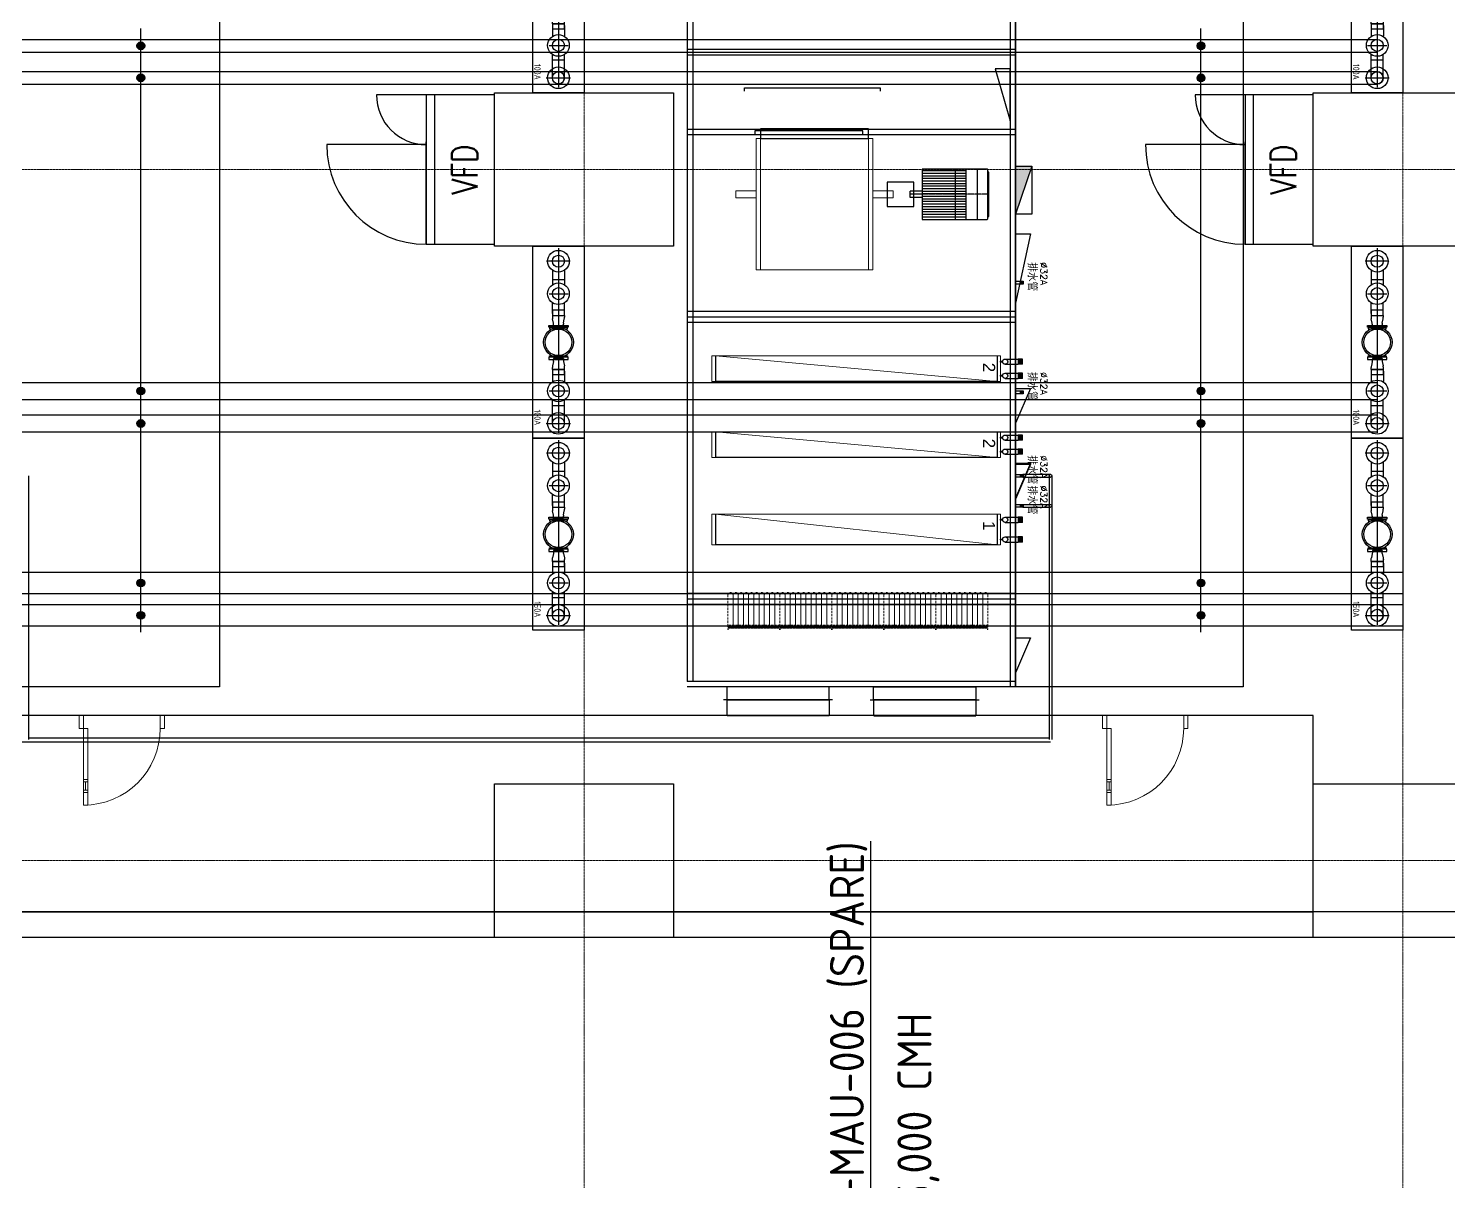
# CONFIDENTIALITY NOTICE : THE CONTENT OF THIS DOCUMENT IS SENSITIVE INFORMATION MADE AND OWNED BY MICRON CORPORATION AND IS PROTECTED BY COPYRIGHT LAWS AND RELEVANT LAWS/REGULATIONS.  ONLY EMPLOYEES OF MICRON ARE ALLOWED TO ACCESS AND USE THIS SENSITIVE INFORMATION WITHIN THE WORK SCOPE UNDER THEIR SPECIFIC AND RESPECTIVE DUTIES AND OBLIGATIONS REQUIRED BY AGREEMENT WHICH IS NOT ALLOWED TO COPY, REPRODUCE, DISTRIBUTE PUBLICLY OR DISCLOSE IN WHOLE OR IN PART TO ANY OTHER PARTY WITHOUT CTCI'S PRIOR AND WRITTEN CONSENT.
# Model space of a CAD drawing. Header units: millimetres. Extents: x -635893 to 717484, y -2208734 to -1504611.
# Drawn here: x 124484 to 141135, y -1642918 to -1629403 of the extents above; entities that cross this region are included whole.
import ezdxf
from ezdxf.enums import TextEntityAlignment as Align

# ---------------------------------------------------------------- set-up
doc = ezdxf.new("R2010")
doc.units = ezdxf.units.MM
for name, pattern in [('CENTER2', [28.575, 19.05, -3.175, 3.175, -3.175]), ('DASHEDX2', [38.1, 25.4, -12.7]), ('IDA - Grid Line', [3500, 2000, -500, 500, -500]), ('XFM1Q40$0$CENTER2', [1.125, 0.75, -0.125, 0.125, -0.125])]:
    doc.linetypes.add(name, pattern=pattern)
for name, color, linetype in [('0-CHR-中溫', 30, 'Continuous'), ('0-CHR-低溫', 4, 'Continuous'), ('0-CHS-中溫', 3, 'Continuous'), ('0-CHS-低溫', 5, 'Continuous'), ('0-Cod-冷凝排水', 150, 'Continuous'), ('0-HWR', 6, 'Continuous'), ('0-HWS', 1, 'Continuous'), ('000_CTCI_CR', 170, 'Continuous'), ('000_CTCI_CSA', 7, 'Continuous'), ('200', 7, 'Continuous'), ('M-CEQPM-MAU', 22, 'Continuous'), ('M-EQPM-TXT', 4, 'Continuous'), ('XFM1P40$0$$0$M-PIPE-TEXT-ARROR', 250, 'Continuous'), ('XFM1Q40$0$M-FOUN-LINE', 2, 'Continuous'), ('XFM1Q40$0$M-PIPE-CHWR13', 94, 'Continuous'), ('XFM1Q40$0$M-PIPE-CHWR13_CL', 93, 'XFM1Q40$0$CENTER2'), ('XFM1Q40$0$M-PIPE-CHWS5', 160, 'Continuous'), ('XFM1Q40$0$M-PIPE-CHWS5_CL', 161, 'XFM1Q40$0$CENTER2'), ('XFM1Q40$0$M-PIPE-VAVE', 2, 'Continuous'), ('XFM1Q40$0$M-PIPE-WWR28', 22, 'Continuous'), ('XFM1Q40$0$M-PIPE-WWS35', 10, 'Continuous')]:
    doc.layers.add(name, color=color, linetype=linetype)
for name, color, linetype, lineweight in [('1co fi', 2, 'Continuous', 13), ('2 fan  m', 6, 'Continuous', 9), ('A-_ANOTGRID_E', 7, 'Continuous', 9), ('A-_DOOR----_E', 7, 'Continuous', 9)]:
    doc.layers.add(name, color=color, linetype=linetype, lineweight=lineweight)
doc.styles.add('188K-SM-03-F10-ELEC-EQ-Y2257103$0$aa-txt', font='simplex.shx', dxfattribs={"width": 0.6})
doc.styles.add('AA-TXT', font='isocp.shx', dxfattribs={"bigfont": 'chineset.shx'})
doc.styles.add('CHINA', font='simplex.shx', dxfattribs={"bigfont": 'chineset.shx'})
doc.styles.add('XFM1Q40$0$aa-txt', font='isocp.shx', dxfattribs={"bigfont": 'chineset.shx'})
doc.dimstyles.new('ISO-25', dxfattribs={"dimtxt": 2.5, "dimasz": 2.5, "dimexe": 1.25, "dimexo": 0.625, "dimtad": 1, "dimtxsty": 'Standard', "dimcen": 2.5, "dimadec": 0, "dimazin": 0, "dimtfac": 1, "dimtmove": 0, "dimatfit": 3, "dimfxl": 1, "dimarcsym": 0})

# ---------------------------------------------------------------- blocks, each defined once
blk = doc.blocks.new('XFM1Q40$0$R5-4')
at = {"color": 30}
for p, q in [((-5.7, 0), (-5.7, -1.6)), ((-5.7, 0), (5.7, 0)), ((-7.1, -12.7), (-7.1, -10.4)), ((7.1, -12.7), (-7.1, -12.7)), ((-5.9, -3.6), (-6.9, -8.5)), ((5.7, 0), (5.7, -1.6)), ((5.9, -3.6), (6.9, -8.5)), ((7.1, -12.7), (7.1, -10.4))]:
    blk.add_line(p, q, dxfattribs=at)
for centre, start, end in [((2.9, -10.4), 168.8131, 180), ((-15.7, -1.6), 348.8131, 0), ((15.7, -1.6), 180, 191.1869), ((-2.9, -10.4), 0, 11.1869)]:
    blk.add_arc(centre, 10, start, end, dxfattribs=at)
blk = doc.blocks.new('MT WATER')
at = {"layer": 'XFM1Q40$0$M-FOUN-LINE', "elevation": 0}
blk.add_lwpolyline([(-108645, -1636457), (-108645, -1634207), (-108045, -1634207), (-108045, -1636457)], close=True, dxfattribs=at)
at = {"layer": 'XFM1Q40$0$M-PIPE-CHWR13', "color": 30}
for p, q in [((-108416, -1634994, 0), (-108416, -1634869, 0)), ((-108274, -1634994, 0), (-108274, -1634869, 0)), ((-108416, -1635669, 0), (-108416, -1635793, 0)), ((-108273, -1635669, 0), (-108273, -1635793, 0))]:
    blk.add_line(p, q, dxfattribs=at)
at = {"layer": 'XFM1Q40$0$M-PIPE-CHWR13', "color": 30, "elevation": 0}
for points in [[(-108416, -1635016), (-108274, -1635016), (-108274, -1634954), (-108416, -1634954)], [(-108273, -1635649), (-108416, -1635649), (-108416, -1635708), (-108273, -1635708)]]:
    blk.add_lwpolyline(points, close=True, dxfattribs=at)
at = {"layer": 'XFM1Q40$0$M-PIPE-CHWR13', "color": 30}
blk.add_circle((-108345, -1634762, 0), 70.7, dxfattribs=at)
at = {"layer": 'XFM1Q40$0$M-PIPE-CHWR13_CL'}
blk.add_line((-108345, -1634636, 0), (-108345, -1636025, 0), dxfattribs=at)
at = {"layer": 'XFM1Q40$0$M-PIPE-CHWR13_CL', "color": 30}
for p, q in [((-108459, -1634762, 0), (-108231, -1634762, 0)), ((-108459, -1635902, 0), (-108231, -1635902, 0))]:
    blk.add_line(p, q, dxfattribs=at)
at = {"layer": 'XFM1Q40$0$M-PIPE-CHWS5', "color": 3}
for p, q in [((-108416, -1634488, 0), (-108416, -1634658, 0)), ((-108274, -1634488, 0), (-108274, -1634658, 0)), ((-108416, -1634594, 0), (-108274, -1634594, 0)), ((-108416, -1636282, 0), (-108416, -1636012, 0)), ((-108416, -1636071, 0), (-108274, -1636071, 0)), ((-108274, -1636282, 0), (-108274, -1636012, 0))]:
    blk.add_line(p, q, dxfattribs=at)
for centre in [(-108345, -1634382, 0), (-108345, -1636282, 0)]:
    blk.add_circle(centre, 70.7, dxfattribs=at)
at = {"layer": 'XFM1Q40$0$M-PIPE-CHWS5_CL', "color": 3}
for p, q in [((-108345, -1634229, 0), (-108345, -1634636, 0)), ((-108206, -1634382, 0), (-108485, -1634382, 0)), ((-108345, -1636028, 0), (-108345, -1636394, 0)), ((-108487, -1636282, 0), (-108204, -1636282, 0))]:
    blk.add_line(p, q, dxfattribs=at)
at = {"layer": 'XFM1Q40$0$M-PIPE-VAVE', "elevation": 0}
for points in [[(-108231, -1635156), (-108459, -1635156), (-108459, -1635133), (-108231, -1635133)], [(-108450, -1635158), (-108450, -1635173), (-108240, -1635173), (-108240, -1635158)], [(-108450, -1635506), (-108450, -1635491), (-108240, -1635491), (-108240, -1635506)], [(-108231, -1635508), (-108459, -1635508), (-108459, -1635532), (-108231, -1635532)]]:
    blk.add_lwpolyline(points, close=True, dxfattribs=at)
at = {"layer": 'XFM1Q40$0$M-PIPE-VAVE'}
for centre, radius in [((-108345, -1634382, 0), 127), ((-108345, -1634762, 0), 127), ((-108345, -1635332, 0), 175), ((-108345, -1635332, 0), 156), ((-108345, -1635902, 0), 127), ((-108345, -1636282, 0), 127)]:
    blk.add_circle(centre, radius, dxfattribs=at)
at = {"layer": 'XFM1Q40$0$M-PIPE-WWR28', "color": 30}
blk.add_line((-108274, -1634762, 0), (-108274, -1634762, 0), dxfattribs=at)
blk.add_circle((-108345, -1635902, 0), 70.7, dxfattribs=at)
at = {"layer": 'XFM1Q40$0$M-PIPE-WWS35'}
blk.add_arc((-108345, -1636282, 0), 70.7, 270, 90, dxfattribs=at)
at = {"layer": 'XFM1Q40$0$M-PIPE-CHWR13', "color": 30, "xscale": 10, "yscale": 10, "zscale": 10, "rotation": 180}
blk.add_blockref('XFM1Q40$0$R5-4', (-108345, -1635143, 0), dxfattribs=at)
at = {"layer": 'XFM1Q40$0$M-PIPE-CHWR13', "xscale": -10, "yscale": 10, "zscale": 10}
blk.add_blockref('XFM1Q40$0$R5-4', (-108344, -1635522, 0), dxfattribs=at)
at = {"layer": 'XFM1Q40$0$M-FOUN-LINE', "style": 'XFM1Q40$0$aa-txt', "width": 0.8}
blk.add_text('150A', height=75, rotation=270, dxfattribs=at).set_placement((-108591, -1636212, 0), align=Align.MIDDLE_CENTER)
blk = doc.blocks.new('LT WATER')
at = {"color": 4}
for p, q in [((-108416, -1632766, 0), (-108274, -1632766, 0)), ((-108416, -1632766, 0), (-108416, -1632788, 0)), ((-108404, -1632857, 0), (-108414, -1632808, 0)), ((-108286, -1632857, 0), (-108276, -1632808, 0)), ((-108274, -1632766, 0), (-108274, -1632788, 0)), ((-108402, -1632893, 0), (-108402, -1632876, 0)), ((-108288, -1632893, 0), (-108402, -1632893, 0)), ((-108288, -1632893, 0), (-108288, -1632876, 0)), ((-108403, -1633308, 0), (-108413, -1633357, 0)), ((-108401, -1633272, 0), (-108401, -1633289, 0)), ((-108287, -1633272, 0), (-108401, -1633272, 0)), ((-108287, -1633272, 0), (-108287, -1633289, 0)), ((-108285, -1633308, 0), (-108275, -1633357, 0)), ((-108415, -1633399, 0), (-108415, -1633377, 0)), ((-108415, -1633399, 0), (-108273, -1633399, 0)), ((-108273, -1633399, 0), (-108273, -1633377, 0))]:
    blk.add_line(p, q, dxfattribs=at)
for centre, start, end in [((-108316, -1632788, 0), 180, 191.1869), ((-108374, -1632788, 0), 348.8131, 0), ((-108502, -1632876, 0), 0, 11.1869), ((-108188, -1632876, 0), 168.8131, 180), ((-108501, -1633289, 0), 348.8131, 0), ((-108187, -1633289, 0), 180, 191.1869), ((-108315, -1633377, 0), 168.8131, 180), ((-108373, -1633377, 0), 0, 11.1869)]:
    blk.add_arc(centre, 100, start, end, dxfattribs=at)
at = {"layer": 'XFM1Q40$0$M-FOUN-LINE', "elevation": 0}
blk.add_lwpolyline([(-108645, -1634207), (-108645, -1631957), (-108045, -1631957), (-108045, -1634207)], close=True, dxfattribs=at)
at = {"layer": 'XFM1Q40$0$M-PIPE-CHWR13', "color": 4}
for p, q in [((-108416, -1632744, 0), (-108416, -1632619, 0)), ((-108274, -1632744, 0), (-108274, -1632619, 0)), ((-108416, -1633419, 0), (-108416, -1633543, 0)), ((-108273, -1633419, 0), (-108273, -1633543, 0))]:
    blk.add_line(p, q, dxfattribs=at)
at = {"layer": 'XFM1Q40$0$M-PIPE-CHWR13', "color": 4, "elevation": 0}
for points in [[(-108416, -1632766), (-108274, -1632766), (-108274, -1632704), (-108416, -1632704)], [(-108273, -1633399), (-108416, -1633399), (-108416, -1633458), (-108273, -1633458)]]:
    blk.add_lwpolyline(points, close=True, dxfattribs=at)
at = {"layer": 'XFM1Q40$0$M-PIPE-CHWR13', "color": 4}
blk.add_circle((-108345, -1632512, 0), 70.7, dxfattribs=at)
at = {"layer": 'XFM1Q40$0$M-PIPE-CHWR13_CL', "color": 4}
for p, q in [((-108345, -1632386, 0), (-108345, -1633775, 0)), ((-108459, -1632512, 0), (-108231, -1632512, 0)), ((-108459, -1633652, 0), (-108231, -1633652, 0))]:
    blk.add_line(p, q, dxfattribs=at)
at = {"layer": 'XFM1Q40$0$M-PIPE-CHWS5'}
for p, q in [((-108416, -1632238, 0), (-108416, -1632408, 0)), ((-108274, -1632238, 0), (-108274, -1632408, 0)), ((-108416, -1632344, 0), (-108274, -1632344, 0)), ((-108416, -1634032, 0), (-108416, -1633762, 0)), ((-108416, -1633821, 0), (-108274, -1633821, 0)), ((-108274, -1634032, 0), (-108274, -1633762, 0))]:
    blk.add_line(p, q, dxfattribs=at)
for centre in [(-108345, -1632132, 0), (-108345, -1634032, 0)]:
    blk.add_circle(centre, 70.7, dxfattribs=at)
at = {"layer": 'XFM1Q40$0$M-PIPE-CHWS5_CL'}
for p, q in [((-108345, -1631979, 0), (-108345, -1632386, 0)), ((-108206, -1632132, 0), (-108485, -1632132, 0)), ((-108345, -1633778, 0), (-108345, -1634144, 0)), ((-108487, -1634032, 0), (-108204, -1634032, 0))]:
    blk.add_line(p, q, dxfattribs=at)
at = {"layer": 'XFM1Q40$0$M-PIPE-VAVE', "elevation": 0}
for points in [[(-108231, -1632906), (-108459, -1632906), (-108459, -1632883), (-108231, -1632883)], [(-108450, -1632908), (-108450, -1632923), (-108240, -1632923), (-108240, -1632908)], [(-108231, -1633258), (-108459, -1633258), (-108459, -1633282), (-108231, -1633282)], [(-108450, -1633256), (-108450, -1633241), (-108240, -1633241), (-108240, -1633256)]]:
    blk.add_lwpolyline(points, close=True, dxfattribs=at)
at = {"layer": 'XFM1Q40$0$M-PIPE-VAVE'}
for centre, radius in [((-108345, -1632132, 0), 127), ((-108345, -1632512, 0), 127), ((-108345, -1633082, 0), 175), ((-108345, -1633082, 0), 156), ((-108345, -1633652, 0), 127), ((-108345, -1634032, 0), 127)]:
    blk.add_circle(centre, radius, dxfattribs=at)
at = {"layer": 'XFM1Q40$0$M-PIPE-WWR28'}
blk.add_line((-108274, -1632512, 0), (-108274, -1632512, 0), dxfattribs=at)
at = {"layer": 'XFM1Q40$0$M-PIPE-WWR28', "color": 4}
blk.add_circle((-108345, -1633652, 0), 70.7, dxfattribs=at)
at = {"layer": 'XFM1Q40$0$M-FOUN-LINE', "style": 'XFM1Q40$0$aa-txt', "width": 0.8}
blk.add_text('100A', height=75, rotation=270, dxfattribs=at).set_placement((-108591, -1633962, 0), align=Align.MIDDLE_CENTER)
blk = doc.blocks.new('HT WATER')
at = {"color": 6}
for p, q in [((-108416, -1628716, 0), (-108274, -1628716, 0)), ((-108416, -1628716, 0), (-108416, -1628738, 0)), ((-108404, -1628807, 0), (-108414, -1628758, 0)), ((-108402, -1628843, 0), (-108402, -1628826, 0)), ((-108288, -1628843, 0), (-108402, -1628843, 0)), ((-108288, -1628843, 0), (-108288, -1628826, 0)), ((-108286, -1628807, 0), (-108276, -1628758, 0)), ((-108274, -1628716, 0), (-108274, -1628738, 0)), ((-108415, -1629349, 0), (-108415, -1629327, 0)), ((-108403, -1629258, 0), (-108413, -1629307, 0)), ((-108401, -1629222, 0), (-108401, -1629239, 0)), ((-108287, -1629222, 0), (-108401, -1629222, 0)), ((-108287, -1629222, 0), (-108287, -1629239, 0)), ((-108285, -1629258, 0), (-108275, -1629307, 0)), ((-108273, -1629349, 0), (-108273, -1629327, 0)), ((-108415, -1629349, 0), (-108273, -1629349, 0))]:
    blk.add_line(p, q, dxfattribs=at)
for centre, start, end in [((-108316, -1628738, 0), 180, 191.1869), ((-108502, -1628826, 0), 0, 11.1869), ((-108188, -1628826, 0), 168.8131, 180), ((-108374, -1628738, 0), 348.8131, 0), ((-108315, -1629327, 0), 168.8131, 180), ((-108501, -1629239, 0), 348.8131, 0), ((-108187, -1629239, 0), 180, 191.1869), ((-108373, -1629327, 0), 0, 11.1869)]:
    blk.add_arc(centre, 100, start, end, dxfattribs=at)
at = {"layer": 'XFM1Q40$0$M-FOUN-LINE', "elevation": 0}
blk.add_lwpolyline([(-108645, -1630157), (-108645, -1627907), (-108045, -1627907), (-108045, -1630157)], close=True, dxfattribs=at)
at = {"layer": 'XFM1Q40$0$M-PIPE-CHWR13', "color": 6}
for p, q in [((-108416, -1628694, 0), (-108416, -1628569, 0)), ((-108274, -1628694, 0), (-108274, -1628569, 0)), ((-108416, -1629369, 0), (-108416, -1629493, 0)), ((-108273, -1629369, 0), (-108273, -1629493, 0))]:
    blk.add_line(p, q, dxfattribs=at)
at = {"layer": 'XFM1Q40$0$M-PIPE-CHWR13', "color": 6, "elevation": 0}
for points in [[(-108416, -1628716), (-108274, -1628716), (-108274, -1628654), (-108416, -1628654)], [(-108273, -1629349), (-108416, -1629349), (-108416, -1629408), (-108273, -1629408)]]:
    blk.add_lwpolyline(points, close=True, dxfattribs=at)
at = {"layer": 'XFM1Q40$0$M-PIPE-CHWR13', "color": 6}
blk.add_circle((-108345, -1628462, 0), 70.7, dxfattribs=at)
at = {"layer": 'XFM1Q40$0$M-PIPE-CHWR13_CL', "color": 6}
for p, q in [((-108345, -1628336, 0), (-108345, -1629725, 0)), ((-108459, -1628462, 0), (-108231, -1628462, 0)), ((-108459, -1629602, 0), (-108231, -1629602, 0))]:
    blk.add_line(p, q, dxfattribs=at)
at = {"layer": 'XFM1Q40$0$M-PIPE-CHWS5', "color": 1}
for p, q in [((-108416, -1628188, 0), (-108416, -1628358, 0)), ((-108416, -1628294, 0), (-108274, -1628294, 0)), ((-108274, -1628188, 0), (-108274, -1628358, 0)), ((-108416, -1629982, 0), (-108416, -1629712, 0)), ((-108416, -1629771, 0), (-108274, -1629771, 0)), ((-108274, -1629982, 0), (-108274, -1629712, 0))]:
    blk.add_line(p, q, dxfattribs=at)
for centre in [(-108345, -1628082, 0), (-108345, -1629982, 0)]:
    blk.add_circle(centre, 70.7, dxfattribs=at)
at = {"layer": 'XFM1Q40$0$M-PIPE-CHWS5_CL', "color": 1}
for p, q in [((-108345, -1627929, 0), (-108345, -1628336, 0)), ((-108206, -1628082, 0), (-108485, -1628082, 0)), ((-108345, -1629728, 0), (-108345, -1630094, 0)), ((-108487, -1629982, 0), (-108204, -1629982, 0))]:
    blk.add_line(p, q, dxfattribs=at)
at = {"layer": 'XFM1Q40$0$M-PIPE-VAVE', "elevation": 0}
for points in [[(-108231, -1628856), (-108459, -1628856), (-108459, -1628833), (-108231, -1628833)], [(-108450, -1628858), (-108450, -1628873), (-108240, -1628873), (-108240, -1628858)], [(-108231, -1629208), (-108459, -1629208), (-108459, -1629232), (-108231, -1629232)], [(-108450, -1629206), (-108450, -1629191), (-108240, -1629191), (-108240, -1629206)]]:
    blk.add_lwpolyline(points, close=True, dxfattribs=at)
at = {"layer": 'XFM1Q40$0$M-PIPE-VAVE', "color": 2}
for centre in [(-108345, -1628082, 0), (-108345, -1629982, 0)]:
    blk.add_circle(centre, 127, dxfattribs=at)
at = {"layer": 'XFM1Q40$0$M-PIPE-VAVE'}
for centre, radius in [((-108345, -1628462, 0), 127), ((-108345, -1629032, 0), 175), ((-108345, -1629032, 0), 156), ((-108345, -1629602, 0), 127)]:
    blk.add_circle(centre, radius, dxfattribs=at)
at = {"layer": 'XFM1Q40$0$M-PIPE-WWR28'}
blk.add_line((-108274, -1628462, 0), (-108274, -1628462, 0), dxfattribs=at)
at = {"layer": 'XFM1Q40$0$M-PIPE-WWR28', "color": 6}
blk.add_circle((-108345, -1629602, 0), 70.7, dxfattribs=at)
at = {"layer": 'XFM1Q40$0$M-PIPE-WWS35', "color": 1}
blk.add_arc((-108345, -1629982, 0), 70.7, 270, 90, dxfattribs=at)
at = {"layer": 'XFM1Q40$0$M-FOUN-LINE', "style": 'XFM1Q40$0$aa-txt', "width": 0.8}
blk.add_text('100A', height=75, rotation=270, dxfattribs=at).set_placement((-108591, -1629912, 0), align=Align.MIDDLE_CENTER)
blk = doc.blocks.new('65000CMH MAU')
at = {"layer": '000_CTCI_CR', "color": 252, "elevation": 0}
blk.add_lwpolyline([(-114985.081, -1623090.957), (-112318.071, -1623090.957), (-112318.071, -1636503.88), (-114985.081, -1636503.88)], close=True, dxfattribs=at)
blk = doc.blocks.new('12.132131')
at = {"layer": '1co fi', "linetype": 'DASHEDX2'}
h = blk.add_hatch(dxfattribs=at)
h.set_pattern_fill('ANSI37', color=252, scale=100, style=0)
h.set_pattern_definition([(45, (4112.396, -56.011), (-8.838835, 8.838835), []), (135, (4112.396, -56.011), (-8.838835, -8.838835), [])])
h.paths.add_polyline_path([(4539, 2049), (4564, 2049), (4564, 2644), (4539, 2644)])
at = {"layer": '1co fi', "color": 252, "linetype": 'DASHEDX2'}
for p, q in [((4527, 2651), (4577, 2651)), ((4527, 2041), (4527, 2651)), ((4577, 2644), (4577, 2651)), ((4527, 2049), (4527, 2041)), ((4527, 2041), (4577, 2041)), ((4577, 2049), (4577, 2041))]:
    blk.add_line(p, q, dxfattribs=at)
blk.add_lwpolyline([(4564, 2049), (4564, 2644), (4539, 2644), (4539, 2049)], close=True, dxfattribs=at)
blk = doc.blocks.new('pre')
at = {"layer": '1co fi', "color": 252}
blk.add_blockref('12.132131', (-4577, -2041), dxfattribs=at)
blk = doc.blocks.new('A$C6C8E4D39')
at = {"layer": '1co fi', "color": 252, "linetype": 'DASHEDX2'}
for p, q in [((24, 610), (381, 610)), ((24, 610), (381, 610)), ((24, 549), (381, 549)), ((381, 549), (27, 549)), ((24, 488), (381, 488)), ((24, 427), (381, 427)), ((24, 366), (381, 366)), ((381, 488), (27, 488)), ((381, 427), (27, 427)), ((381, 366), (27, 366)), ((24, 305), (381, 305)), ((24, 244), (381, 244)), ((24, 183), (381, 183)), ((381, 305), (27, 305)), ((381, 244), (27, 244)), ((381, 183), (27, 183)), ((24, 122), (381, 122)), ((24, 61), (381, 61)), ((381, 122), (27, 122)), ((381, 61), (27, 61)), ((24, 0), (381, 0)), ((24, 0), (381, 0))]:
    blk.add_line(p, q, dxfattribs=at)
for centre in [(31, 579), (31, 518), (31, 457), (31, 396), (31, 335), (31, 274), (31, 213), (31, 152), (31, 91), (31, 30)]:
    blk.add_arc(centre, 31.1, 97.7308, 256.5059, dxfattribs=at)
blk = doc.blocks.new('*D1077')
at = {"layer": 'Defpoints', "color": 0, "transparency": 16777216}
for p in [(132539, -1635097), (135841, -1635097), (132539, -1635457)]:
    blk.add_point(p, dxfattribs=at)
at = {"layer": 'M-CEQPM-MAU', "color": 0, "lineweight": -2, "transparency": 16777216}
for p, q in [((132539, -1635098), (132539, -1635458)), ((135841, -1635098), (135841, -1635458)), ((135838, -1635457), (132541, -1635457))]:
    blk.add_line(p, q, dxfattribs=at)
at = {"layer": 'M-CEQPM-MAU', "color": 0, "transparency": 16777216}
for points in [[(132541, -1635457), (132541, -1635458), (132539, -1635457)], [(135838, -1635457), (135838, -1635458), (135841, -1635457)]]:
    blk.add_solid(points, dxfattribs=at)
at = {"layer": 'M-CEQPM-MAU', "color": 0, "transparency": 16777216, "insert": (133039, -1635456), "char_height": 2.5, "attachment_point": 5}
blk.add_mtext('{\\H0.6x;3302,32}', dxfattribs=at)
blk = doc.blocks.new('*D1078')
at = {"layer": 'Defpoints', "color": 0, "transparency": 16777216}
for p in [(132539, -1634132), (135841, -1634132), (132539, -1634432)]:
    blk.add_point(p, dxfattribs=at)
at = {"layer": 'M-CEQPM-MAU', "color": 0, "lineweight": -2, "transparency": 16777216}
for p, q in [((132539, -1634132), (132539, -1634433)), ((135841, -1634132), (135841, -1634433)), ((135838, -1634432), (132541, -1634432))]:
    blk.add_line(p, q, dxfattribs=at)
at = {"layer": 'M-CEQPM-MAU', "color": 0, "transparency": 16777216}
for points in [[(132541, -1634431), (132541, -1634432), (132539, -1634432)], [(135838, -1634431), (135838, -1634432), (135841, -1634432)]]:
    blk.add_solid(points, dxfattribs=at)
at = {"layer": 'M-CEQPM-MAU', "color": 0, "transparency": 16777216, "insert": (133039, -1634430), "char_height": 2.5, "attachment_point": 5}
blk.add_mtext('{\\H0.6x;3302,32}', dxfattribs=at)
blk = doc.blocks.new('*D1079')
at = {"layer": 'Defpoints', "color": 0, "transparency": 16777216}
for p in [(132539, -1633242), (135841, -1633242), (132539, -1633542)]:
    blk.add_point(p, dxfattribs=at)
at = {"layer": 'M-CEQPM-MAU', "color": 0, "lineweight": -2, "transparency": 16777216}
for p, q in [((132539, -1633242), (132539, -1633543)), ((135841, -1633242), (135841, -1633543)), ((135838, -1633542), (132541, -1633542))]:
    blk.add_line(p, q, dxfattribs=at)
at = {"layer": 'M-CEQPM-MAU', "color": 0, "transparency": 16777216}
for points in [[(132541, -1633541), (132541, -1633542), (132539, -1633542)], [(135838, -1633541), (135838, -1633542), (135841, -1633542)]]:
    blk.add_solid(points, dxfattribs=at)
at = {"layer": 'M-CEQPM-MAU', "color": 0, "transparency": 16777216, "insert": (133039, -1633540), "char_height": 2.5, "attachment_point": 5}
blk.add_mtext('{\\H0.6x;3302,32}', dxfattribs=at)
blk = doc.blocks.new('*D1080')
at = {"layer": 'Defpoints', "color": 0, "transparency": 16777216}
for p in [(134393, -1637272), (135593, -1637272), (135593, -1637458)]:
    blk.add_point(p, dxfattribs=at)
at = {"layer": 'M-CEQPM-MAU', "color": 0, "lineweight": -2, "transparency": 16777216}
for p, q in [((134393, -1637272), (134393, -1637459)), ((135593, -1637272), (135593, -1637459)), ((134396, -1637458), (135591, -1637458))]:
    blk.add_line(p, q, dxfattribs=at)
at = {"layer": 'M-CEQPM-MAU', "color": 0, "transparency": 16777216}
for points in [[(134396, -1637457), (134396, -1637458), (134393, -1637458)], [(135591, -1637457), (135591, -1637458), (135593, -1637458)]]:
    blk.add_solid(points, dxfattribs=at)
at = {"layer": 'M-CEQPM-MAU', "color": 0, "transparency": 16777216, "insert": (134993, -1637456), "char_height": 2.5, "attachment_point": 5}
blk.add_mtext('1200', dxfattribs=at)
blk = doc.blocks.new('*D1081')
at = {"layer": 'Defpoints', "color": 0, "transparency": 16777216}
for p in [(132673, -1637272), (133873, -1637272), (132673, -1637458)]:
    blk.add_point(p, dxfattribs=at)
at = {"layer": 'M-CEQPM-MAU', "color": 0, "lineweight": -2, "transparency": 16777216}
for p, q in [((132673, -1637272), (132673, -1637459)), ((133873, -1637272), (133873, -1637459)), ((133871, -1637458), (132676, -1637458))]:
    blk.add_line(p, q, dxfattribs=at)
at = {"layer": 'M-CEQPM-MAU', "color": 0, "transparency": 16777216}
for points in [[(132676, -1637457), (132676, -1637458), (132673, -1637458)], [(133871, -1637457), (133871, -1637458), (133873, -1637458)]]:
    blk.add_solid(points, dxfattribs=at)
at = {"layer": 'M-CEQPM-MAU', "color": 0, "transparency": 16777216, "insert": (133273, -1637456), "char_height": 2.5, "attachment_point": 5}
blk.add_mtext('1200', dxfattribs=at)
blk = doc.blocks.new('A$C4E021A34')
at = {"layer": '2 fan  m', "color": 252}
for points in [[(616, 1606), (696, 1606), (696, 1846), (616, 1846)], [(0, 240), (1540, 240), (1540, 1606), (0, 1606)], [(0, 290), (1540, 290), (1540, 1556), (0, 1556)], [(616, 240), (696, 240), (696, 0), (616, 0)]]:
    blk.add_lwpolyline(points, close=True, dxfattribs=at)
blk = doc.blocks.new('A$C05B6578A')
for p, q in [((0, 35), (32, 35)), ((0, 23), (32, 23)), ((0, 12), (32, 12))]:
    blk.add_line(p, q)
blk.add_lwpolyline([(0, 0), (32, 0), (32, 88), (0, 88)], close=True)
blk = doc.blocks.new('A$C72C32AF2')
at = {"layer": '200', "rotation": 270}
blk.add_blockref('A$C05B6578A', (0, 32), dxfattribs=at)
blk = doc.blocks.new('A$C70347584')
at = {"ltscale": 3, "rotation": 90}
blk.add_blockref('A$C72C32AF2', (32, 0), dxfattribs=at)
blk = doc.blocks.new('A$Cc39dc929')
at = {"layer": 'XFM1P40$0$$0$M-PIPE-TEXT-ARROR', "true_color": 0xffffff}
h = blk.add_hatch(color=7, dxfattribs=at)
h.dxf.hatch_style = 1
edge = h.paths.add_edge_path()
edge.add_arc((0, -204), 45.6, 90, 450)
h = blk.add_hatch(color=7, dxfattribs=at)
h.dxf.hatch_style = 1
edge = h.paths.add_edge_path()
edge.add_arc((0, -580), 45.6, 90, 450)
h = blk.add_hatch(color=7, dxfattribs=at)
h.dxf.hatch_style = 1
edge = h.paths.add_edge_path()
edge.add_arc((0, -4250), 45.6, 90, 450)
h = blk.add_hatch(color=7, dxfattribs=at)
h.dxf.hatch_style = 1
edge = h.paths.add_edge_path()
edge.add_arc((0, -4630), 45.6, 90, 450)
h = blk.add_hatch(color=7, dxfattribs=at)
h.dxf.hatch_style = 1
edge = h.paths.add_edge_path()
edge.add_arc((0, -6499), 45.6, 90, 450)
h = blk.add_hatch(color=7, dxfattribs=at)
h.dxf.hatch_style = 1
edge = h.paths.add_edge_path()
edge.add_arc((0, -6879), 45.6, 90, 450)
at = {"layer": 'XFM1P40$0$$0$M-PIPE-TEXT-ARROR', "color": 7}
blk.add_lwpolyline([(0, -7077), (0, 0)], dxfattribs=at)
for centre in [(0, -204, 0), (0, -580, 0), (0, -4250, 0), (0, -4630, 0), (0, -6499, 0), (0, -6879, 0)]:
    blk.add_circle(centre, 45.6, dxfattribs=at)
blk = doc.blocks.new('IDA - F - Single - Swing - VP - 1000L X 2200H - DOOR TYPE - FIRE RATING-9849342-PH1 LEVEL B1 CARPARK')
at = {"layer": 'A-_DOOR----_E', "color": 252}
for p, q in [((450, 975), (400, 975)), ((400, 975), (400, 75)), ((450, 75), (450, 975)), ((400, 825), (450, 825)), ((400, 800), (450, 800)), ((400, 700), (450, 700)), ((400, 675), (450, 675)), ((425, 800), (425, 700)), ((-450, 75), (-500, 75)), ((-500, 75), (-500, -75)), ((-450, -75), (-450, 75)), ((400, 75), (450, 75)), ((500, 75), (450, 75)), ((450, 75), (450, -75)), ((500, -75), (500, 75)), ((-500, -75), (-450, -75)), ((450, -75), (500, -75))]:
    blk.add_line(p, q, dxfattribs=at)
blk.add_arc((450, 75), 900, 90, 180, dxfattribs=at)
blk.add_arc((450, 75), 900, 90, 180, dxfattribs=at)

msp = doc.modelspace()

# ---------------------------------------------------------------- hatches: boundary and pattern name
at = {"layer": 'M-CEQPM-MAU'}
msp.add_hatch(color=3, dxfattribs=at).paths.add_polyline_path([(136249.83, -1631017.234), (136058.044, -1631578.36), (136058.044, -1631017.234)])

# ---------------------------------------------------------------- linework, layer by layer
at = {"color": 252, "elevation": 0}
for points in [[(129948.064, -1630157.014), (132048.064, -1630157.014), (132048.064, -1631957.014), (129948.064, -1631957.014)], [(139548.064, -1630157.014), (141648.064, -1630157.014), (141648.064, -1631957.014), (139548.064, -1631957.014)], [(129948.064, -1638257.014), (132048.064, -1638257.014), (132048.064, -1640057.014), (129948.064, -1640057.014)], [(139548.064, -1638257.014), (141648.064, -1638257.014), (141648.064, -1640057.014), (139548.064, -1640057.014)]]:
    msp.add_lwpolyline(points, close=True, dxfattribs=at)
at = {"layer": '0-CHR-中溫', "ltscale": 1000}
for p, q in [((104967.766, -1635775.999, 0), (140598.064, -1635775.999, 0)), ((104967.766, -1636025.999, 0), (140598.064, -1636025.999, 0))]:
    msp.add_line(p, q, dxfattribs=at)
at = {"layer": '0-CHR-低溫', "elevation": 0}
for points in [[(104967.766, -1633552.469), (140298.064, -1633552.469)], [(104967.766, -1633752.469), (140298.064, -1633752.469)]]:
    msp.add_lwpolyline(points, dxfattribs=at)
at = {"layer": '0-CHS-中溫', "ltscale": 1000}
for p, q in [((104967.766, -1636156.544, 0), (140607.139, -1636156.544, 0)), ((104967.766, -1636406.544, 0), (140607.139, -1636406.544, 0))]:
    msp.add_line(p, q, dxfattribs=at)
at = {"layer": '0-CHS-低溫', "elevation": 0}
for points in [[(104967.766, -1633932.469), (140298.064, -1633932.469)], [(104967.766, -1634132.469), (140298.064, -1634132.469)]]:
    msp.add_lwpolyline(points, dxfattribs=at)
at = {"layer": '0-Cod-冷凝排水', "elevation": 0}
for points in [[(124483.603, -1634645.245), (124483.603, -1637735.81)], [(136144.786, -1634629.12), (136467.478, -1634629.12)], [(136144.786, -1634661.371), (136467.478, -1634661.371)], [(136451.352, -1634645.245), (136451.352, -1637735.81)], [(136483.603, -1634645.245), (136483.603, -1637735.81)], [(136144.786, -1634983.498), (136467.478, -1634983.498)], [(136144.786, -1635015.749), (136467.478, -1635015.749)], [(136467.478, -1637769.685), (105788.716, -1637769.685)], [(136451.352, -1637719.685), (124483.603, -1637719.685)]]:
    msp.add_lwpolyline(points, dxfattribs=at)
at = {"layer": '0-Cod-冷凝排水'}
for centre in [(136467.478, -1634645.245, 0), (136467.478, -1634999.624, 0)]:
    msp.add_circle(centre, 16.125, dxfattribs=at)
at = {"layer": '0-HWR', "ltscale": 1000}
for p, q in [((104967.766, -1629531.616, 0), (140298.064, -1629531.616, 0)), ((104967.766, -1629681.616, 0), (140298.064, -1629681.616, 0))]:
    msp.add_line(p, q, dxfattribs=at)
at = {"layer": '0-HWS', "ltscale": 1000}
for p, q in [((104967.766, -1629907.469, 0), (140298.064, -1629907.469, 0)), ((104967.766, -1630057.469, 0), (140298.064, -1630057.469, 0))]:
    msp.add_line(p, q, dxfattribs=at)
at = {"layer": '000_CTCI_CR'}
for p, q in [((129148.064, -1630182.014, 0), (128564.731, -1630182.014, 0)), ((129148.064, -1630182.014, 0), (129148.064, -1630732.014, 0)), ((129248.064, -1631932.014, 0), (129248.064, -1630182.014, 0)), ((138748.064, -1630182.014, 0), (138164.731, -1630182.014, 0)), ((138748.064, -1630182.014, 0), (138748.064, -1630732.014, 0)), ((138848.064, -1631932.014, 0), (138848.064, -1630182.014, 0)), ((129148.064, -1630765.347, 0), (127981.398, -1630765.347, 0)), ((129148.064, -1630732.014, 0), (129148.064, -1631832.014, 0)), ((129148.064, -1631932.014, 0), (129148.064, -1630732.014, 0)), ((138748.064, -1630765.347, 0), (137581.398, -1630765.347, 0)), ((138748.064, -1630732.014, 0), (138748.064, -1631832.014, 0)), ((138748.064, -1631932.014, 0), (138748.064, -1630732.014, 0))]:
    msp.add_line(p, q, dxfattribs=at)
at = {"layer": '000_CTCI_CR', "color": 252, "elevation": 0}
for points in [[(136058.044, -1623708.716), (138725.054, -1623708.716), (138725.054, -1637121.639), (136058.044, -1637121.639)], [(139548.064, -1637456.918), (108048.064, -1637457.466), (108048.064, -1639757.657), (139548.064, -1639757.109)]]:
    msp.add_lwpolyline(points, close=True, dxfattribs=at)
at = {"layer": '000_CTCI_CR', "elevation": 0}
for points in [[(129148.064, -1631932.014), (129948.064, -1631932.014), (129948.064, -1630182.014), (129148.064, -1630182.014)], [(138748.064, -1631932.014), (139548.064, -1631932.014), (139548.064, -1630182.014), (138748.064, -1630182.014)]]:
    msp.add_lwpolyline(points, close=True, dxfattribs=at)
at = {"layer": '000_CTCI_CR'}
for centre, radius in [((129148.064, -1630182.014, 0), 583.333), ((138748.064, -1630182.014, 0), 583.333), ((129148.064, -1630765.347, 0), 1166.667), ((138748.064, -1630765.347, 0), 1166.667)]:
    msp.add_arc(centre, radius, 180, 270, dxfattribs=at)
at = {"layer": '000_CTCI_CSA', "color": 252, "elevation": 0}
for points in [[(64298.27, -1589068.253), (62148.199, -1589067.802), (62148.064, -1546157.405), (132047.618, -1546157.798), (132047.617, -1561947.72), (139248.066, -1561947.722), (139248.063, -1570157.798), (141648.064, -1570157.798), (141648.064, -1606157.798), (151248.067, -1606157.798), (151248.064, -1625257.592), (156008.065, -1625257.591), (156008.063, -1640057.013), (81947.618, -1640057.014), (81948.064, -1606157.014)], [(64298.27, -1588767.797), (62448.198, -1588767.802), (62448.065, -1546457.407), (131747.618, -1546457.796), (131747.617, -1562247.72), (138948.066, -1562247.722), (138948.063, -1570457.798), (141348.064, -1570457.798), (141348.064, -1606457.798), (150948.067, -1606457.798), (150948.064, -1625557.592), (155708.065, -1625557.591), (155708.063, -1639757.013), (82247.618, -1639757.014), (82247.619, -1606157.014)]]:
    msp.add_lwpolyline(points, dxfattribs=at)
at = {"layer": 'A-_ANOTGRID_E', "color": 252, "linetype": 'IDA - Grid Line', "ltscale": 0.005}
for p, q in [((130998.064, -1526391.214, 0), (130998.064, -1656232.42, 0)), ((140598.064, -1526391.214, 0), (140598.064, -1656232.42, 0)), ((172082.797, -1631057.014, 0), (37617.812, -1631057.014, 0)), ((172082.797, -1639157.014, 0), (37617.812, -1639157.014, 0))]:
    msp.add_line(p, q, dxfattribs=at)
at = {"layer": 'M-CEQPM-MAU', "color": 3}
for p, q in [((132208.044, -1623708.716, 0), (132208.044, -1637056.639, 0)), ((132273.044, -1623773.716, 0), (132273.044, -1637056.639, 0)), ((135993.044, -1623708.716, 0), (135993.044, -1637121.639, 0)), ((136058.044, -1623708.716, 0), (136058.044, -1637121.639, 0)), ((136058.044, -1629651.318, 0), (132208.044, -1629651.318, 0)), ((136058.044, -1629651.318, 0), (132208.044, -1629651.318, 0)), ((135993.044, -1629716.318, 0), (132208.044, -1629716.318, 0)), ((136058.044, -1629716.318, 0), (132208.044, -1629716.318, 0)), ((136058.044, -1629716.318, 0), (132208.044, -1629716.318, 0)), ((136058.044, -1630586.514, 0), (132208.044, -1630586.514, 0)), ((135993.044, -1630651.514, 0), (132208.044, -1630651.514, 0)), ((136058.044, -1630651.514, 0), (132208.044, -1630651.514, 0)), ((135723.044, -1631051.514, 0), (134963.044, -1631051.514, 0)), ((134963.044, -1631051.514, 0), (134963.044, -1631643.514, 0)), ((135479.044, -1631073.514, 0), (134963.044, -1631073.514, 0)), ((135479.044, -1631103.514, 0), (134963.044, -1631103.514, 0)), ((135479.044, -1631133.514, 0), (134963.044, -1631133.514, 0)), ((135479.044, -1631163.514, 0), (134963.044, -1631163.514, 0)), ((135479.044, -1631643.514, 0), (135479.044, -1631051.514, 0)), ((135611.044, -1631643.514, 0), (135611.044, -1631051.514, 0)), ((135733.044, -1631633.514, 0), (135733.044, -1631061.514, 0)), ((135743.044, -1631087.914, 0), (135733.044, -1631087.914, 0)), ((135743.044, -1631607.113, 0), (135743.044, -1631087.914, 0)), ((134963.044, -1631309.514, 0), (134823.044, -1631309.514, 0)), ((134823.044, -1631385.514, 0), (134823.044, -1631309.514, 0)), ((135479.044, -1631193.514, 0), (134963.044, -1631193.514, 0)), ((135479.044, -1631223.514, 0), (134963.044, -1631223.514, 0)), ((135479.044, -1631253.514, 0), (134963.044, -1631253.514, 0)), ((135479.044, -1631283.514, 0), (134963.044, -1631283.514, 0)), ((135479.044, -1631313.514, 0), (134963.044, -1631313.514, 0)), ((135479.044, -1631343.514, 0), (134963.044, -1631343.514, 0)), ((134963.044, -1631385.514, 0), (134823.044, -1631385.514, 0)), ((135479.044, -1631373.514, 0), (134963.044, -1631373.514, 0)), ((135479.044, -1631403.514, 0), (134963.044, -1631403.514, 0)), ((135479.044, -1631433.514, 0), (134963.044, -1631433.514, 0)), ((135479.044, -1631463.514, 0), (134963.044, -1631463.514, 0)), ((135479.044, -1631493.514, 0), (134963.044, -1631493.514, 0)), ((135479.044, -1631523.514, 0), (134963.044, -1631523.514, 0)), ((135479.044, -1631553.514, 0), (134963.044, -1631553.514, 0)), ((135479.044, -1631583.514, 0), (134963.044, -1631583.514, 0)), ((135479.044, -1631613.514, 0), (134963.044, -1631613.514, 0)), ((134963.044, -1631643.514, 0), (135723.044, -1631643.514, 0)), ((135733.044, -1631607.113, 0), (135743.044, -1631607.113, 0)), ((136058.044, -1632721.514, 0), (132208.044, -1632721.514, 0)), ((136058.044, -1632786.514, 0), (132208.044, -1632786.514, 0)), ((136058.044, -1632851.514, 0), (132208.044, -1632851.514, 0)), ((135935.531, -1633278.603, 0), (136087.112, -1633278.603, 0)), ((135935.531, -1633339.424, 0), (136087.112, -1633339.424, 0)), ((136140.942, -1633278.603, 0), (136087.112, -1633278.603, 0)), ((136140.942, -1633339.424, 0), (136087.112, -1633339.424, 0)), ((136140.942, -1633339.424, 0), (136140.942, -1633278.603, 0)), ((135935.531, -1633443.603, 0), (136087.112, -1633443.603, 0)), ((135935.531, -1633504.424, 0), (136087.112, -1633504.424, 0)), ((136140.942, -1633443.603, 0), (136087.112, -1633443.603, 0)), ((136140.942, -1633504.424, 0), (136087.112, -1633504.424, 0)), ((136140.942, -1633504.424, 0), (136140.942, -1633443.603, 0)), ((135935.531, -1634168.603, 0), (136087.112, -1634168.603, 0)), ((136140.942, -1634168.603, 0), (136087.112, -1634168.603, 0)), ((136140.942, -1634229.424, 0), (136140.942, -1634168.603, 0)), ((135935.531, -1634229.424, 0), (136087.112, -1634229.424, 0)), ((135935.531, -1634333.603, 0), (136087.112, -1634333.603, 0)), ((136140.942, -1634229.424, 0), (136087.112, -1634229.424, 0)), ((136140.942, -1634333.603, 0), (136087.112, -1634333.603, 0)), ((136140.942, -1634394.424, 0), (136140.942, -1634333.603, 0)), ((135935.531, -1634394.424, 0), (136087.112, -1634394.424, 0)), ((136140.942, -1634394.424, 0), (136087.112, -1634394.424, 0)), ((135935.531, -1635131.227, 0), (136087.112, -1635131.227, 0)), ((136140.942, -1635131.227, 0), (136087.112, -1635131.227, 0)), ((136140.942, -1635192.048, 0), (136140.942, -1635131.227, 0)), ((135935.531, -1635192.048, 0), (136087.112, -1635192.048, 0)), ((136140.942, -1635192.048, 0), (136087.112, -1635192.048, 0)), ((135935.531, -1635362.227, 0), (136087.112, -1635362.227, 0)), ((135935.531, -1635423.048, 0), (136087.112, -1635423.048, 0)), ((136140.942, -1635362.227, 0), (136087.112, -1635362.227, 0)), ((136140.942, -1635423.048, 0), (136087.112, -1635423.048, 0)), ((136140.942, -1635423.048, 0), (136140.942, -1635362.227, 0)), ((136058.044, -1636026.639, 0), (132208.044, -1636026.639, 0)), ((136058.044, -1636091.639, 0), (132208.044, -1636091.639, 0)), ((136058.044, -1636156.639, 0), (132208.044, -1636156.639, 0)), ((136058.044, -1637056.639, 0), (132208.044, -1637056.639, 0)), ((136058.044, -1637121.639, 0), (132208.044, -1637121.639, 0)), ((133913.044, -1637271.639, 0), (132633.044, -1637271.639, 0)), ((134353.044, -1637271.639, 0), (135633.044, -1637271.639, 0))]:
    msp.add_line(p, q, dxfattribs=at)
at = {"layer": 'M-CEQPM-MAU', "color": 3, "linetype": 'CENTER2'}
for p, q in [((135353.044, -1631643.514, 0), (135353.044, -1631051.514, 0)), ((135743.044, -1631347.514, 0), (134823.044, -1631347.514, 0))]:
    msp.add_line(p, q, dxfattribs=at)
at = {"layer": 'M-CEQPM-MAU', "color": 3, "lineweight": 15}
for p, q in [((132538.618, -1633241.514, 0), (135840.942, -1633541.514, 0)), ((135840.942, -1633241.514, 0), (135840.942, -1633541.514, 0)), ((132538.618, -1634131.514, 0), (135840.942, -1634431.514, 0)), ((135840.942, -1634131.514, 0), (135840.942, -1634431.514, 0)), ((132538.618, -1635097.137, 0), (135840.942, -1635457.137, 0)), ((135840.942, -1635097.137, 0), (135840.942, -1635457.137, 0))]:
    msp.add_line(p, q, dxfattribs=at)
at = {"layer": 'M-CEQPM-MAU', "color": 3, "lineweight": 13}
for p, q in [((136087.112, -1633278.603, 0), (136087.112, -1633339.424, 0)), ((136097.878, -1633339.424, 0), (136097.878, -1633278.603, 0)), ((136108.644, -1633339.424, 0), (136108.644, -1633278.603, 0)), ((136119.41, -1633339.424, 0), (136119.41, -1633278.603, 0)), ((136130.176, -1633339.424, 0), (136130.176, -1633278.603, 0)), ((136087.112, -1633443.603, 0), (136087.112, -1633504.424, 0)), ((136097.878, -1633504.424, 0), (136097.878, -1633443.603, 0)), ((136108.644, -1633504.424, 0), (136108.644, -1633443.603, 0)), ((136119.41, -1633504.424, 0), (136119.41, -1633443.603, 0)), ((136130.176, -1633504.424, 0), (136130.176, -1633443.603, 0)), ((136087.112, -1634168.603, 0), (136087.112, -1634229.424, 0)), ((136097.878, -1634229.424, 0), (136097.878, -1634168.603, 0)), ((136108.644, -1634229.424, 0), (136108.644, -1634168.603, 0)), ((136119.41, -1634229.424, 0), (136119.41, -1634168.603, 0)), ((136130.176, -1634229.424, 0), (136130.176, -1634168.603, 0)), ((136087.112, -1634333.603, 0), (136087.112, -1634394.424, 0)), ((136097.878, -1634394.424, 0), (136097.878, -1634333.603, 0)), ((136108.644, -1634394.424, 0), (136108.644, -1634333.603, 0)), ((136119.41, -1634394.424, 0), (136119.41, -1634333.603, 0)), ((136130.176, -1634394.424, 0), (136130.176, -1634333.603, 0)), ((136087.112, -1635131.227, 0), (136087.112, -1635192.048, 0)), ((136097.878, -1635192.048, 0), (136097.878, -1635131.227, 0)), ((136108.644, -1635192.048, 0), (136108.644, -1635131.227, 0)), ((136119.41, -1635192.048, 0), (136119.41, -1635131.227, 0)), ((136130.176, -1635192.048, 0), (136130.176, -1635131.227, 0)), ((136087.112, -1635362.227, 0), (136087.112, -1635423.048, 0)), ((136097.878, -1635423.048, 0), (136097.878, -1635362.227, 0)), ((136108.644, -1635423.048, 0), (136108.644, -1635362.227, 0)), ((136119.41, -1635423.048, 0), (136119.41, -1635362.227, 0)), ((136130.176, -1635423.048, 0), (136130.176, -1635362.227, 0))]:
    msp.add_line(p, q, dxfattribs=at)
at = {"layer": 'M-CEQPM-MAU', "color": 3, "elevation": 0}
for points in [[(135993.044, -1629876.514), (135818.624, -1629876.514), (135993.044, -1630486.514)], [(134268.044, -1630644.514), (134268.044, -1630604.514), (133002.044, -1630604.514), (133002.044, -1630644.514)], [(134333.044, -1630691.514), (134333.044, -1630579.514), (133067.044, -1630579.514), (133067.044, -1630691.514)], [(136249.83, -1631017.234), (136249.83, -1631578.36), (136058.044, -1631578.36), (136058.044, -1631017.234)], [(136249.83, -1631017.234), (136058.044, -1631578.36), (136058.044, -1631578.36), (136058.044, -1631017.234)], [(136058.044, -1631811.514), (136232.464, -1631811.514), (136058.044, -1632621.514)], [(136058.044, -1633621.514), (136232.464, -1633621.514), (136058.044, -1634031.514)], [(136058.044, -1634497.137), (136232.464, -1634497.137), (136058.044, -1634907.137)], [(136058.044, -1634511.514), (136232.464, -1634511.514), (136058.044, -1634921.514)], [(136058.044, -1636546.639), (136232.464, -1636546.639), (136058.044, -1636956.639)], [(133873.044, -1637121.639), (132673.044, -1637121.639), (132673.044, -1637271.639), (133873.044, -1637271.639)], [(134393.044, -1637121.639), (135593.044, -1637121.639), (135593.044, -1637271.639), (134393.044, -1637271.639)]]:
    msp.add_lwpolyline(points, close=True, dxfattribs=at)
for points in [[(132878.151, -1630139.744), (132878.151, -1630099.744), (134469.74, -1630099.744), (134469.74, -1630139.744)], [(135905.556, -1633314.139), (135880.942, -1633314.139), (135880.942, -1633303.889), (135905.556, -1633303.889)], [(135905.556, -1633479.139), (135880.942, -1633479.139), (135880.942, -1633468.889), (135905.556, -1633468.889)], [(135905.556, -1634204.139), (135880.942, -1634204.139), (135880.942, -1634193.889), (135905.556, -1634193.889)], [(135905.556, -1634369.139), (135880.942, -1634369.139), (135880.942, -1634358.889), (135905.556, -1634358.889)], [(135905.556, -1635166.762), (135880.942, -1635166.762), (135880.942, -1635156.512), (135905.556, -1635156.512)], [(135905.556, -1635397.762), (135880.942, -1635397.762), (135880.942, -1635387.512), (135905.556, -1635387.512)]]:
    msp.add_lwpolyline(points, dxfattribs=at)
at = {"layer": 'M-CEQPM-MAU', "color": 3, "ltscale": 3, "elevation": 0}
msp.add_lwpolyline([(134553.511, -1631205.365), (134553.511, -1631489.662), (134865.421, -1631489.662), (134865.421, -1631205.365)], close=True, dxfattribs=at)
at = {"layer": 'M-CEQPM-MAU', "color": 3, "lineweight": 15, "elevation": 0}
for points in [[(135880.942, -1633241.514), (135880.942, -1633541.514), (132498.618, -1633541.514), (132498.618, -1633241.514)], [(135880.942, -1634131.514), (135880.942, -1634431.514), (132498.618, -1634431.514), (132498.618, -1634131.514)], [(135880.942, -1635097.137), (135880.942, -1635457.137), (132498.618, -1635457.137), (132498.618, -1635097.137)]]:
    msp.add_lwpolyline(points, close=True, dxfattribs=at)
at = {"layer": 'M-CEQPM-MAU', "color": 3}
for centre in [(135935.531, -1633309.014, 0), (135935.531, -1633474.014, 0), (135935.531, -1634199.014, 0), (135935.531, -1634364.014, 0), (135935.531, -1635161.637, 0), (135935.531, -1635392.637, 0)]:
    msp.add_circle(centre, 30.41, dxfattribs=at)
for centre, start, end in [((135723.044, -1631061.514, 0), 0, 90), ((135723.044, -1631633.514, 0), 270, 0)]:
    msp.add_arc(centre, 10, start, end, dxfattribs=at)

# ---------------------------------------------------------------- block references
at = {"color": 252}
for name, p in [('HT WATER', (239043.125, 0, 0)), ('HT WATER', (248643.125, 0, 0)), ('LT WATER', (239043.125, 0, 0)), ('LT WATER', (248643.125, 0, 0)), ('MT WATER', (239043.125, 0, 0)), ('MT WATER', (248643.125, 0, 0))]:
    msp.add_blockref(name, p, dxfattribs=at)
at = {"layer": '000_CTCI_CR'}
msp.add_blockref('65000CMH MAU', (239043.125, -617.571, 0), dxfattribs=at)
at = {"layer": 'A-_DOOR----_E', "color": 252, "lineweight": 9, "rotation": 180}
for p in [(125579.046, -1637532.197, 0), (137579.046, -1637532.197, 0)]:
    msp.add_blockref('IDA - F - Single - Swing - VP - 1000L X 2200H - DOOR TYPE - FIRE RATING-9849342-PH1 LEVEL B1 CARPARK', p, dxfattribs=at)
at = {"layer": 'M-CEQPM-MAU', "color": 3, "xscale": -1, "rotation": 90}
for name, p in [('A$C4E021A34', (134623.044, -1630691.514, 0)), ('A$C6C8E4D39', (133294.518, -1636015.499, 0)), ('A$C6C8E4D39', (133904.518, -1636015.499, 0)), ('A$C6C8E4D39', (134514.518, -1636015.499, 0)), ('A$C6C8E4D39', (135124.518, -1636015.499, 0)), ('A$C6C8E4D39', (135734.518, -1636015.499, 0)), ('pre', (133294.518, -1636446.639, 0)), ('pre', (133904.518, -1636446.639, 0)), ('pre', (134514.518, -1636446.639, 0)), ('pre', (135124.518, -1636446.639, 0)), ('pre', (135734.518, -1636446.639, 0))]:
    msp.add_blockref(name, p, dxfattribs=at)
at = {"layer": 'M-CEQPM-MAU', "color": 3, "ltscale": 3, "xscale": -1, "rotation": 90}
for p in [(136145.669, -1632366.88, 0), (136145.669, -1633652.459, 0), (136145.669, -1634629.489, 0), (136145.669, -1634983.868, 0)]:
    msp.add_blockref('A$C70347584', p, dxfattribs=at)
at = {"layer": 'XFM1P40$0$$0$M-PIPE-TEXT-ARROR', "color": 7}
for p in [(125801.958, -1629403.025), (138232.044, -1629403.025)]:
    msp.add_blockref('A$Cc39dc929', p, dxfattribs=at)

# ---------------------------------------------------------------- texts
at = {"layer": '000_CTCI_CR', "style": '188K-SM-03-F10-ELEC-EQ-Y2257103$0$aa-txt', "width": 0.8}
for p in [(129598.064, -1631057.014, 0), (139198.064, -1631057.014, 0)]:
    msp.add_text('VFD', height=300, rotation=90, dxfattribs=at).set_placement(p, align=Align.MIDDLE_CENTER)
at = {"layer": 'M-CEQPM-MAU', "color": 3, "char_height": 93.86, "width": 705.40414, "attachment_point": 7, "rotation": 270, "style": 'CHINA'}
for insert in [(136199.681, -1632144.129, 0), (136199.681, -1633429.708, 0), (136199.681, -1634406.739, 0), (136199.681, -1634761.117, 0)]:
    msp.add_mtext('\\pxsa0.53271;{\\H0.85233x;%%C32A\\P}排水管', dxfattribs=dict(at, insert=insert))
at = {"layer": 'M-CEQPM-MAU', "color": 3, "lineweight": 15, "char_height": 142.56, "width": 154.54433, "attachment_point": 3, "rotation": 270, "style": 'CHINA'}
for s, insert in [('{\\fArial|b0|i0|c0|p34;2}', (135818.628, -1633431.864, 0)), ('{\\fArial|b0|i0|c0|p34;2}', (135818.628, -1634321.864, 0)), ('{\\fArial|b0|i0|c0|p34;1}', (135818.628, -1635287.488, 0))]:
    msp.add_mtext(s, dxfattribs=dict(at, insert=insert))
at = {"layer": 'M-EQPM-TXT', "style": 'AA-TXT'}
msp.add_text('%%UF10E2-L60-CR-MAU-006 (SPARE)', height=400, rotation=90, dxfattribs=at).set_placement((134280.536, -1646106.668, 0))
at = {"layer": 'M-EQPM-TXT', "color": 3, "style": 'AA-TXT'}
msp.add_text('CAPACITY: 65,000 CMH', height=400, rotation=90, dxfattribs=at).set_placement((135072.694, -1645996.036, 0))

# ---------------------------------------------------------------- dimensions: what is measured, and where the dimension line sits
at = {"layer": 'M-CEQPM-MAU', "color": 3}
for base, p1, p2, picture, middle in [((132538.618, -1633541.514, 0), (135840.942, -1633241.514, 0), (132538.618, -1633241.514, 0), '*D1079', (133038.78, -1633541.514, 0)), ((132538.618, -1634431.514, 0), (135840.942, -1634131.514, 0), (132538.618, -1634131.514, 0), '*D1078', (133038.78, -1634431.514, 0)), ((132538.618, -1635457.137, 0), (135840.942, -1635097.137, 0), (132538.618, -1635097.137, 0), '*D1077', (133038.78, -1635457.137, 0))]:
    dim = msp.add_linear_dim(base=base, p1=p1, p2=p2, angle=180, text='{\\H0.6x;<>}', dimstyle='ISO-25', override={"dimfxl": 0.18}, dxfattribs=at)
    dim.commit()
    dim.dimension.update_dxf_attribs({"geometry": picture, "text_midpoint": middle, "dimtype": 160})
dim = msp.add_linear_dim(base=(132673.044, -1637457.633, 0), p1=(133873.044, -1637271.639, 0), p2=(132673.044, -1637271.639, 0), angle=180, dimstyle='ISO-25', override={"dimfxl": 0.18}, dxfattribs=at)
dim.commit()
dim.dimension.update_dxf_attribs({"geometry": '*D1081', "text_midpoint": (133273.044, -1637455.758, 0)})
dim = msp.add_linear_dim(base=(135593.044, -1637457.633, 0), p1=(134393.044, -1637271.639, 0), p2=(135593.044, -1637271.639, 0), dimstyle='ISO-25', override={"dimfxl": 0.18}, dxfattribs=at)
dim.commit()
dim.dimension.update_dxf_attribs({"geometry": '*D1080', "text_midpoint": (134993.044, -1637455.758, 0)})

doc.saveas('drawing.dxf')
